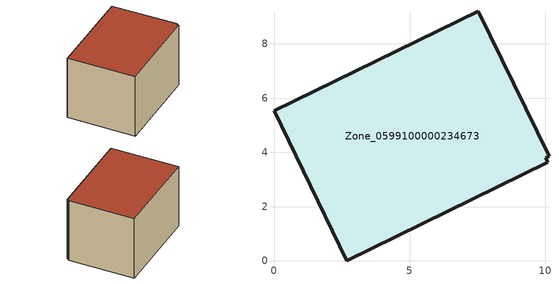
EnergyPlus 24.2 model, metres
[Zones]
Zone_0599100000234673
 floor ground (C_G): 10.14,3.86 10.02,3.8 10.1,3.63 2.69,0 0,5.53 7.54,9.2 z0
 wall outside (C_F): 10.14,3.86 7.54,9.2 0,5.53 2.69,0 10.1,3.63 10.02,3.8 10.14,3.86 z0:5.88
 roof outside (C_R): 10.02,3.8 10.14,3.86 7.54,9.2 0,5.53 2.69,0 10.1,3.63 z5.88
[BUILDING]
Pand.0599100000234673: North Axis=0; Terrain=City; Loads Convergence Tolerance Value=0.04; Temperature Convergence Tolerance Value=0.4; Solar Distribution=FullExterior; Maximum Number of Warmup Days=25; Minimum Number of Warmup Days=1
[Site:Location]
Rotterdam.The.Hague.AP_ZH_NLD Design_Conditions: Latitude=51.96; Longitude=4.45; Time Zone=1; Elevation=-4.5
[SITE:GROUNDTEMPERATURE:BUILDINGSURFACE]
18, 18, 18, 18, 18, 18, 18, 18, 18, 18, 18, 18
[MATERIAL] Thermal Absorptance=0.9; Solar Absorptance=0.7; Visible Absorptance=0.7
Name | Roughness | Thickness | Conductivity | Density | Specific Heat
G.TC.1946-1964 | MediumSmooth | 0.15 | 1 | 540 | 1210
F.TC.1946-1964 | Rough | 0.3 | 0.857143 | 1920 | 840
R.TC.1946-1964 | MediumRough | 0.2 | 0.235294 | 1500 | 1000
[CONSTRUCTION]
C_G: G.TC.1946-1964
C_F: F.TC.1946-1964
C_R: R.TC.1946-1964
[ZONE]
Zone_0599100000234673: Type=1; Multiplier=1; Ceiling Height=Autocalculate; Volume=Autocalculate; Floor Area=autocalculate; Part of Total Floor Area=Yes
[ZONEINFILTRATION:DESIGNFLOWRATE]
Infil_Zone_0599100000234673: Zone or ZoneList or Space or SpaceList=Zone_0599100000234673; Schedule=AlwaysOn; Design Flow Rate Calculation Method=Flow/Area; Flow Rate per Floor Area=0.003; Constant Term Coefficient=1; Temperature Term Coefficient=0; Velocity Term Coefficient=0; Velocity Squared Term Coefficient=0
[HVACTEMPLATE:ZONE:IDEALLOADSAIRSYSTEM]
Zone_0599100000234673: Maximum Heating Supply Air Temperature=50; Minimum Cooling Supply Air Temperature=13; Maximum Heating Supply Air Humidity Ratio=0.0156; Minimum Cooling Supply Air Humidity Ratio=0.0077; Heating Limit=NoLimit; Cooling Limit=NoLimit; Dehumidification Control Type=ConstantSensibleHeatRatio; Cooling Sensible Heat Ratio=0.7; Dehumidification Setpoint=60; Humidification Control Type=None; Humidification Setpoint=30; Outdoor Air Method=None; Outdoor Air Flow Rate per Person=0.00944; Outdoor Air Flow Rate per Zone Floor Area=0; Outdoor Air Flow Rate per Zone=0; Demand Controlled Ventilation Type=None; Outdoor Air Economizer Type=NoEconomizer; Heat Recovery Type=None; Sensible Heat Recovery Effectiveness=0.7; Latent Heat Recovery Effectiveness=0.65
[ZONECONTROL:THERMOSTAT]
ThermostatControl_Zone_0599100000234673: Zone or ZoneList=Zone_0599100000234673; Control Type Schedule=DualSetpointControlType; Control 1=Thermostat_Zone_0599100000234673; Temperature Difference Between Cutout And Setpoint=0
[THERMOSTATSETPOINT:DUALSETPOINT]
Thermostat_Zone_0599100000234673: Heating Setpoint Temperature Schedule=HeatingSetpoint_Zone_0599100000234673; Cooling Setpoint Temperature Schedule=CoolingSetpoint_Zone_0599100000234673
[SCHEDULE:COMPACT]
HeatingSetpoint_Zone_0599100000234673: Through: 12/31, For: AllDays, Until: 24:00, 21
CoolingSetpoint_Zone_0599100000234673: Through: 12/31, For: AllDays, Until: 24:00, 24
DualSetpointControlType: Through: 12/31, For: AllDays, Until: 24:00, 4
AlwaysOn: Through: 12/31, For: AllDays, Until: 24:00, 1
